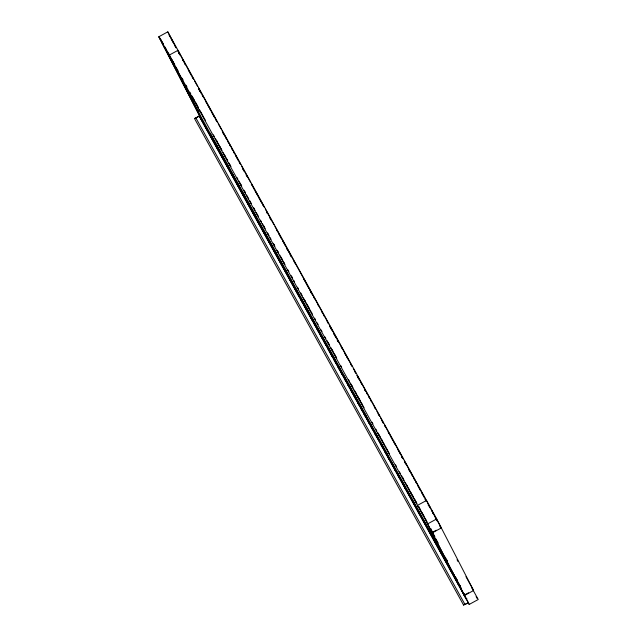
<?xml version="1.0" encoding="UTF-8"?>
<svg xmlns="http://www.w3.org/2000/svg" width="637" height="637" viewBox="0 0 637 637"><rect width="100%" height="100%" fill="white"/><g stroke="black" fill="none" stroke-linecap="round" stroke-linejoin="round"><path stroke-width="0.96" d="M195.862 117.877L194.452 118.442L463.585 605.086L468.41 602.825L199.222 116.053L195.862 117.885L464.954 604.449L468.306 602.618M464.962 604.433L464.214 604.33L463.585 605.086M196.331 107.987L198.362 111.682L196.284 108.489M466.897 598.692L466.276 599.027L200.305 117.335L158.764 36.779L167.802 31.85L436.695 518.948L473.602 590.515L464.564 595.444L462.566 591.837M162.347 41.938L161.726 42.273L201.411 119.215M164.29 47.393L164.704 47.17M164.362 47.52L164.776 47.297L165.445 48.5M165.437 49.463L166.098 49.105M170.549 56.701L169.888 57.059L168.964 55.26L178.002 50.331L185.367 64.608M196.881 110.535L197.924 109.97M198.362 111.682L197.709 112.04L198.999 111.172M210.194 133.571L210.799 133.237M210.242 133.659L209.581 134.017L210.505 135.816L211.166 135.458M419.035 506.837L418.382 507.195L417.45 505.396L426.495 500.467L430.708 508.637L427.761 503.365M428.287 505.475L428.311 505.006M427.204 521.727L426.591 522.061L466.276 599.027M471.746 587.744L478.236 599.505L469.198 604.433L427.65 523.877L436.695 518.948M430.954 528.901L430.293 529.259L432.292 532.866L441.33 527.938L431.13 509.457L433.861 514.744M431.591 531.608L432.005 531.377M433.256 531.871L436.265 530.223M458.067 584.153L458.823 583.771M463.863 594.186L464.277 593.955M468.537 592.8L464.771 594.854L464.246 593.899M196.013 118.012L199.222 116.053M195.209 118.45L194.484 118.522M170.605 56.582L170.119 56.47L171.074 58.214M182.397 58.883L193.696 79.346M194.659 81.09L197.542 86.314M198.505 88.049L217.249 122.009M218.204 123.753L221.095 128.977M222.05 130.712L240.794 164.672M241.757 166.416L250.413 182.086M251.368 183.822L264.347 207.336M265.31 209.071L273.958 224.75M274.921 226.485L328.756 324.002M329.719 325.746L352.309 366.665M353.264 368.409L356.147 373.632M357.11 375.376L375.854 409.328M376.817 411.072L379.7 416.295M380.663 418.039L383.546 423.263M384.509 424.998L403.253 458.959M404.216 460.702L426.806 501.622M169.116 35.202L170.063 36.93M171.019 38.65L173.877 43.834M174.825 45.553L175.78 47.281M177.683 50.729L179.61 54.217M182.493 59.44L183.456 61.184M184.411 62.92L185.375 64.663M188.257 69.887L191.14 75.11M192.103 76.854L193.067 78.598M198.354 88.169L201.236 93.392M202.2 95.136L203.155 96.88M206.046 102.103L207.001 103.847M207.965 105.583L208.928 107.327M209.892 109.07L210.847 110.806M211.81 112.55L214.693 117.773M215.656 119.517L216.62 121.261M223.348 133.444L224.789 136.055M225.753 137.799L226.708 139.543M227.672 141.279L228.635 143.022M229.591 144.766L230.554 146.51M231.518 148.246L232.481 149.99M233.437 151.733L234.4 153.469M235.364 155.213L238.246 160.436M239.209 162.18L240.165 163.916M243.055 169.147L244.011 170.883M251.225 183.942L252.18 185.685M253.144 187.429L254.107 189.173M255.071 190.909L257.953 196.132M258.917 197.876L261.799 203.099M262.755 204.843L263.718 206.579M266.6 211.81L267.564 213.546M270.446 218.77L271.41 220.513M276.697 230.092L277.66 231.836M278.616 233.572L281.506 238.795M282.462 240.539L285.344 245.763M286.308 247.506L289.19 252.73M290.154 254.474L291.117 256.209M293.999 261.433L294.963 263.177M303.61 278.847L305.051 281.458M306.015 283.202L308.897 288.426M309.861 290.169L312.743 295.393M313.707 297.137L314.67 298.872M317.552 304.096L318.516 305.84M321.398 311.063L322.354 312.807M323.317 314.543L324.281 316.286M327.163 321.51L328.127 323.254M329.568 325.865L332.45 331.089M333.414 332.832L336.296 338.056M337.26 339.8L338.215 341.536M341.106 346.759L342.061 348.503M344.943 353.726L345.907 355.47M346.87 357.206L347.834 358.95M350.716 364.173L351.68 365.917M354.562 371.14L355.518 372.884M356.967 375.496L359.849 380.719M360.805 382.463L361.768 384.199M364.651 389.422L365.614 391.166M366.578 392.91L367.541 394.645M368.497 396.389L369.46 398.133M370.423 399.869L371.379 401.613M374.269 406.836L375.225 408.58M378.107 413.803L379.071 415.547M381.953 420.77L383.394 423.382M384.358 425.118L385.321 426.862M388.204 432.085L389.167 433.829M390.131 435.573L391.086 437.308M392.05 439.052L393.013 440.796M393.969 442.532L394.932 444.276M397.814 449.499L400.705 454.722M401.66 456.466L402.624 458.21M409.352 470.401L410.793 473.012M411.757 474.748L412.72 476.492M413.676 478.236L414.639 479.972M415.603 481.715L416.558 483.459M417.522 485.195L420.404 490.418M421.368 492.162L424.25 497.386M425.213 499.129L426.177 500.873M429.035 506.049L429.983 507.769M432.842 512.952L433.797 514.672M434.745 516.4L435.7 518.128M178.464 52.417L179.817 54.87M198.999 89.602L200.002 91.433M222.552 132.265L223.555 134.096M242.968 169.283L243.931 171.027M246.145 175.024L247.108 176.76M266.521 211.946L267.476 213.69M269.698 217.687L270.661 219.423M286.953 248.94L287.916 250.683M290.066 254.609L291.029 256.353M310.506 291.603L311.469 293.346M330.213 327.299L331.176 329.042M334.059 334.266L335.014 336.01M337.22 340.031L338.183 341.766M357.604 376.929L358.567 378.673M364.611 389.653L365.574 391.397M401.581 456.61L402.536 458.353M404.758 462.343L405.721 464.086M408.556 469.222L409.559 471.054M425.126 499.273L426.089 501.016M465.95 576.652L473.602 590.515M476.11 596.598L477.057 598.326M160.58 39.12L163.383 44.2M167.595 51.828L168.996 54.368M169.466 55.212L170.429 56.956M171.385 58.7L174.275 63.923M177.158 69.146L178.121 70.882M193.019 97.875L193.982 99.619M194.938 101.363L197.82 106.586M200.711 111.809L201.666 113.545M202.63 115.289L203.593 117.033M204.549 118.769L205.512 120.512M216.572 140.538L217.528 142.282M218.491 144.026L221.373 149.249M224.256 154.472L225.219 156.208M226.183 157.952L227.146 159.696M230.029 164.919L230.984 166.663M240.117 183.201L241.081 184.945M243.963 190.168L244.927 191.912M247.809 197.136L248.772 198.871M249.736 200.615L250.691 202.359M253.574 207.582L254.537 209.326M257.42 214.55L258.383 216.285M263.67 225.864L264.634 227.608M267.516 232.831L268.48 234.575M273.281 243.278L274.244 245.022M277.127 250.245L278.09 251.989M280.973 257.213L281.936 258.948M282.9 260.692L284.341 263.304M291.069 275.495L292.025 277.238M300.68 292.909L301.643 294.652M304.526 299.876L305.489 301.612M306.445 303.355L309.335 308.579M310.291 310.323L311.732 312.934M314.622 318.158L315.578 319.901M328.079 342.539L329.034 344.275M331.925 349.498L332.88 351.242M333.844 352.986L336.726 358.209M351.624 385.202L352.587 386.938M355.47 392.161L356.433 393.905M357.397 395.649L360.279 400.872M361.243 402.608L362.198 404.352M363.162 406.095L364.125 407.839M379.023 434.824L379.986 436.568M380.95 438.312L383.832 443.535M384.788 445.271L385.751 447.015M386.715 448.759L387.678 450.502M388.634 452.238L389.597 453.982M402.576 477.487L403.54 479.231M406.422 484.454L407.385 486.198M408.341 487.934L409.304 489.678M410.268 491.422L411.223 493.165M412.187 494.901L413.15 496.645M414.114 498.389L416.996 503.612M418.907 507.076L420.81 510.532M421.766 512.252L424.624 517.427M425.58 519.155L426.527 520.883M162.507 42.687L163.462 44.415M164.41 46.135L167.26 51.302M168.216 53.03L169.641 55.61M172.038 59.958L174.92 65.181M175.884 66.917L176.847 68.661M182.134 78.24L183.09 79.983M185.98 85.207L186.936 86.943M189.818 92.166L190.781 93.91M191.745 95.654L194.627 100.877M195.591 102.621L198.473 107.844M199.437 109.58L200.392 111.324M201.356 113.067L202.319 114.803M203.283 116.547L204.238 118.291M213.371 134.829L214.335 136.573M215.298 138.317L218.18 143.54M219.144 145.284L220.099 147.02M221.063 148.763L222.026 150.507M222.982 152.243L223.945 153.987M224.909 155.731L225.872 157.466M226.828 159.21L227.791 160.954M228.755 162.698L230.196 165.309M236.924 177.492L237.888 179.236M238.843 180.98L241.734 186.203M244.616 191.426L245.571 193.17M246.535 194.906L247.498 196.65M250.381 201.873L251.344 203.617M254.227 208.84L255.19 210.584M256.146 212.32L257.595 214.932M260.477 220.155L261.433 221.899M262.396 223.643L265.279 228.866M268.169 234.09L269.125 235.833M270.088 237.569L271.051 239.313M273.934 244.536L274.897 246.28M277.78 251.504L278.735 253.247M279.699 254.983L282.581 260.207M284.022 262.818L284.986 264.562M287.868 269.785L288.832 271.529M291.714 276.753L292.678 278.496M293.641 280.232L294.597 281.976M297.487 287.199L298.442 288.943M301.333 294.167L302.288 295.91M303.252 297.646L306.134 302.87M307.098 304.613L309.98 309.837M311.421 312.448L312.385 314.192M317.194 322.895L318.15 324.639M321.032 329.862L321.996 331.606M324.878 336.83L325.841 338.573M326.805 340.309L329.687 345.533M330.651 347.276L333.533 352.5M334.497 354.244L335.938 356.855M340.739 365.558L341.703 367.302M348.431 379.493L349.394 381.237M350.358 382.972L353.24 388.196M354.196 389.94L357.086 395.163M358.042 396.907L360.932 402.13M361.888 403.874L362.851 405.61M371.984 422.156L372.948 423.9M375.83 429.123L376.786 430.859M377.749 432.603L380.631 437.826M381.595 439.57L382.558 441.306M383.522 443.049L384.477 444.793M385.441 446.537L386.404 448.273M387.36 450.017L388.323 451.76M395.537 464.819L396.493 466.563M399.383 471.786L400.339 473.522M401.302 475.266L404.184 480.489M405.148 482.233L406.111 483.969M407.067 485.713L408.03 487.456M408.994 489.2L409.949 490.936M410.913 492.68L413.795 497.903M414.759 499.647L416.2 502.259M419.082 507.474L420.038 509.21M420.993 510.938L423.868 516.137M424.823 517.873L425.779 519.601M158.764 36.779L427.65 523.877M210.361 133.651L458.847 583.811M459.309 584.615L460.233 586.311M458.775 583.779L201.196 117.104L168.837 54.209M459.237 584.607L461.514 588.739M210.178 134.152L286.594 272.588M287.558 274.332L290.44 279.555M291.404 281.299L303.897 303.937M304.86 305.68L313.993 322.218M314.957 323.962L327.45 346.6M328.413 348.343L333.223 357.046M334.178 358.79L351.003 389.263M351.966 391.007L356.768 399.71M357.731 401.453L374.556 431.926M375.512 433.662L376.475 435.405M377.438 437.149L378.402 438.893M379.357 440.629L380.321 442.373M381.284 444.116L382.248 445.852M383.203 447.596L392.336 464.142M393.3 465.878L396.182 471.101M397.146 472.845L398.109 474.589M399.065 476.325L400.028 478.068M400.992 479.812L401.947 481.556M402.91 483.292L405.793 488.515M406.756 490.259L409.639 495.482M410.602 497.226L413.485 502.45M414.448 504.193L415.889 506.805M416.853 508.541L419.735 513.764M420.699 515.508L423.581 520.732M424.537 522.475L425.5 524.219M426.464 525.955L429.346 531.178M430.309 532.922L433.192 538.146M434.155 539.889L437.038 545.113M438.001 546.857L438.957 548.592M441.847 553.816L443.288 556.427M444.244 558.171L447.134 563.395M448.09 565.138L449.053 566.882M210.823 135.41L253.12 212.033M254.083 213.777L273.305 248.597M274.268 250.341L276.673 254.696M277.636 256.44L283.401 266.887M284.365 268.623L296.858 291.26M297.821 293.004L300.704 298.227M301.667 299.971L306.954 309.55M307.918 311.286L320.411 333.923M321.374 335.667L324.257 340.891M325.22 342.634L330.022 351.337M331.463 353.949L334.345 359.172M335.309 360.916L347.81 383.554M348.765 385.297L349.729 387.041M350.692 388.777L353.575 394M355.016 396.612L357.421 400.968M358.862 403.579L371.355 426.217M372.319 427.96L373.282 429.696M374.245 431.44L377.128 436.663M378.083 438.407L379.047 440.151M380.01 441.887L382.893 447.11M383.856 448.854L384.82 450.598M385.775 452.342L392.989 465.4M393.945 467.136L394.908 468.88M395.872 470.624L396.835 472.359M397.791 474.103L400.673 479.327M401.636 481.07L402.6 482.814M403.563 484.55L406.446 489.773M407.409 491.517L408.365 493.261M411.247 498.484L412.211 500.228M413.652 502.84L416.534 508.063M417.498 509.799L418.461 511.543M419.425 513.287L420.38 515.022M421.344 516.766L422.307 518.51M423.271 520.254L424.226 521.99M425.19 523.733L426.153 525.477M427.108 527.213L429.999 532.436M430.954 534.18L431.918 535.924M434.8 541.147L435.764 542.891M438.646 548.115L440.087 550.726M441.051 552.462L442.014 554.206M442.97 555.95L443.933 557.686M444.897 559.429L445.86 561.173M446.816 562.917L449.22 567.264M468.267 602.753L469.198 604.433M199.27 116.26L299.422 297.304M300.361 299.048L302.304 302.527M303.73 305.139L312.894 321.669M313.842 323.421L315.785 326.892M316.724 328.636L319.153 332.992M320.1 334.736L323.007 339.951M323.946 341.695L325.897 345.174M327.322 347.786L329.265 351.266M330.205 353.009L332.633 357.357M334.059 359.977L336.487 364.324M337.427 366.068L339.37 369.548M340.317 371.291L342.746 375.639M344.649 379.126L345.628 380.862M347.539 384.35L349.004 386.954M350.907 390.441L352.85 393.921M353.798 395.665L356.218 400.012M357.644 402.624L359.109 405.236M361.012 408.715L362.477 411.327M363.902 413.939L365.367 416.55M368.234 421.774L369.221 423.509M371.124 426.997L372.589 429.601M374.492 433.088L375.957 435.7M381.237 445.279L382.216 447.015M384.605 451.37L386.07 453.974M387.973 457.462L388.952 459.197M394.709 469.644L395.696 471.388M398.085 475.743L399.542 478.347M404.821 487.926L405.801 489.662M418.302 512.299L419.281 514.035M463.553 594.114L465.018 596.726M436.178 518.988L437.539 521.631M439.809 526.035L440.716 527.802M457.04 559.692L457.947 561.46M430.684 528.758L432.045 531.401M432.459 532.261L434.768 536.68M437.038 541.084L437.953 542.851M446.553 559.589L447.493 561.356M456.092 578.093L457.04 579.869M431.567 530.653L432.937 533.296M433.845 535.064L434.752 536.824M435.66 538.583L437.938 542.995M445.207 557.096L447.477 561.5M455.208 576.485L457.024 580.012M459.301 584.416L460.209 586.183M178.519 52.353L179.769 54.782M167.802 31.85L173.352 42.607M174.259 44.367L176.075 47.894M159.919 37.973L160.827 39.741M164.776 47.297L166.743 51.207M167.507 52.584L170.374 58.254M177.5 71.973L187.262 90.804M187.501 91.37L195.376 106.729M195.686 107.231L197.709 111.077"/></g></svg>
